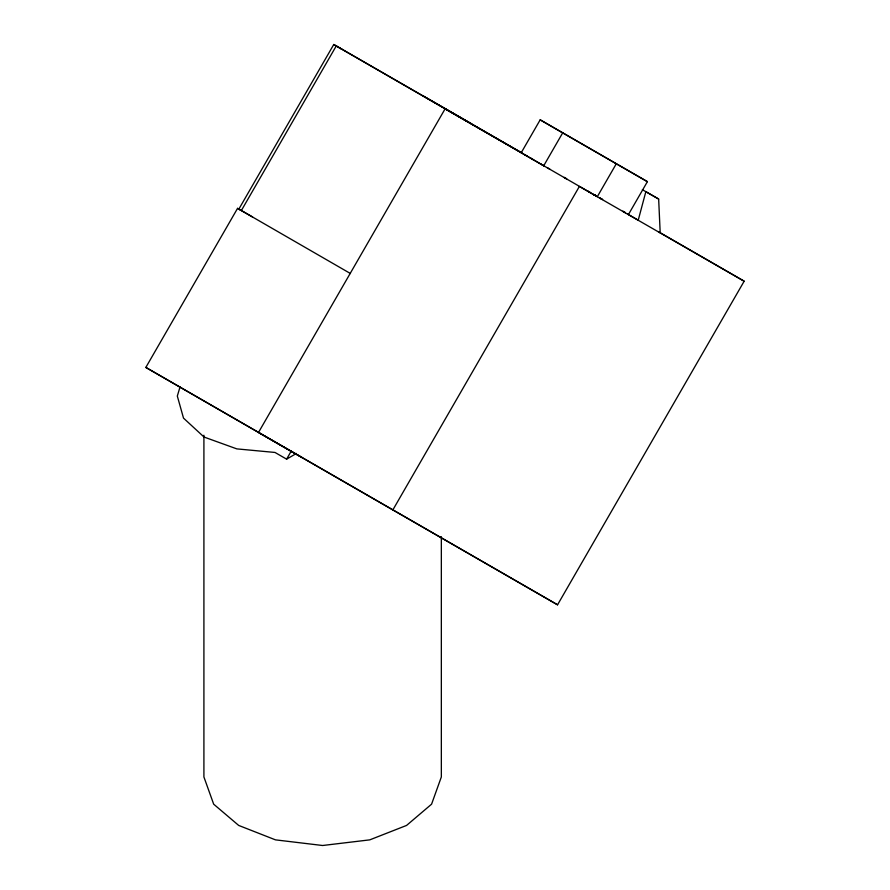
<?xml version="1.0" encoding="UTF-8"?>
<svg xmlns="http://www.w3.org/2000/svg" width="890" height="890" viewBox="0 0 890 890"><rect width="100%" height="100%" fill="white"/><g stroke="black" fill="none" stroke-linecap="round" stroke-linejoin="round"><path stroke-width="1.33" d="M180.003 387.039L177.321 396.061L183.507 418.111L204.021 437.034L236.818 448.883L274.999 452.454L286.602 459.151L296.459 453.455M659.023 232.056L744.162 281.207L557.552 604.811L145.838 367.425L237.563 208.36L252.582 217.004M470.91 123.454L333.761 44.5L238.887 209.05L241.201 210.396M241.357 210.53L336.242 45.98L597.323 196.679L616.303 163.771L647.397 181.66L628.418 214.568M286.602 459.151L291.453 450.741M540.186 119.827L521.217 152.735L543.712 165.763L562.691 132.855L540.186 119.827L647.397 181.66M392.79 510.037L579.39 186.433L744.162 281.207M660.191 232.813L658.656 199.048L645.851 191.673L638.23 220.186L627.595 214.056M522.074 153.18L445.078 108.88L258.478 432.495L557.552 604.811M524.455 154.548L526.891 155.939M530.473 158.008L533.177 159.621M541.298 164.227L543.935 165.818M547.317 167.687L549.92 169.256M593.752 194.487L596.066 195.822M600.227 198.125L602.641 199.516M145.838 367.425L302.044 457.549M562.691 132.855L616.303 163.771M642.357 189.67L658.656 199.048M423.384 96.053L521.217 152.49M623.044 211.286L625.436 212.666M594.008 194.676L596.389 196.045M599.96 198.114L602.341 199.482M622.855 211.319L625.381 212.71M237.563 208.36L350.438 273.53M587.912 191.139L590.181 192.451M593.585 194.432L595.855 195.744M333.761 44.5L341.894 49.239M441.34 536.648L441.34 776.959L431.572 804.182L406.574 825.431L369.773 839.86L322.625 845.5L275.477 839.86L238.687 825.431L213.678 804.182L203.91 776.959L203.91 435.243M566.563 178.768L564.149 177.377L566.607 178.868"/></g></svg>
